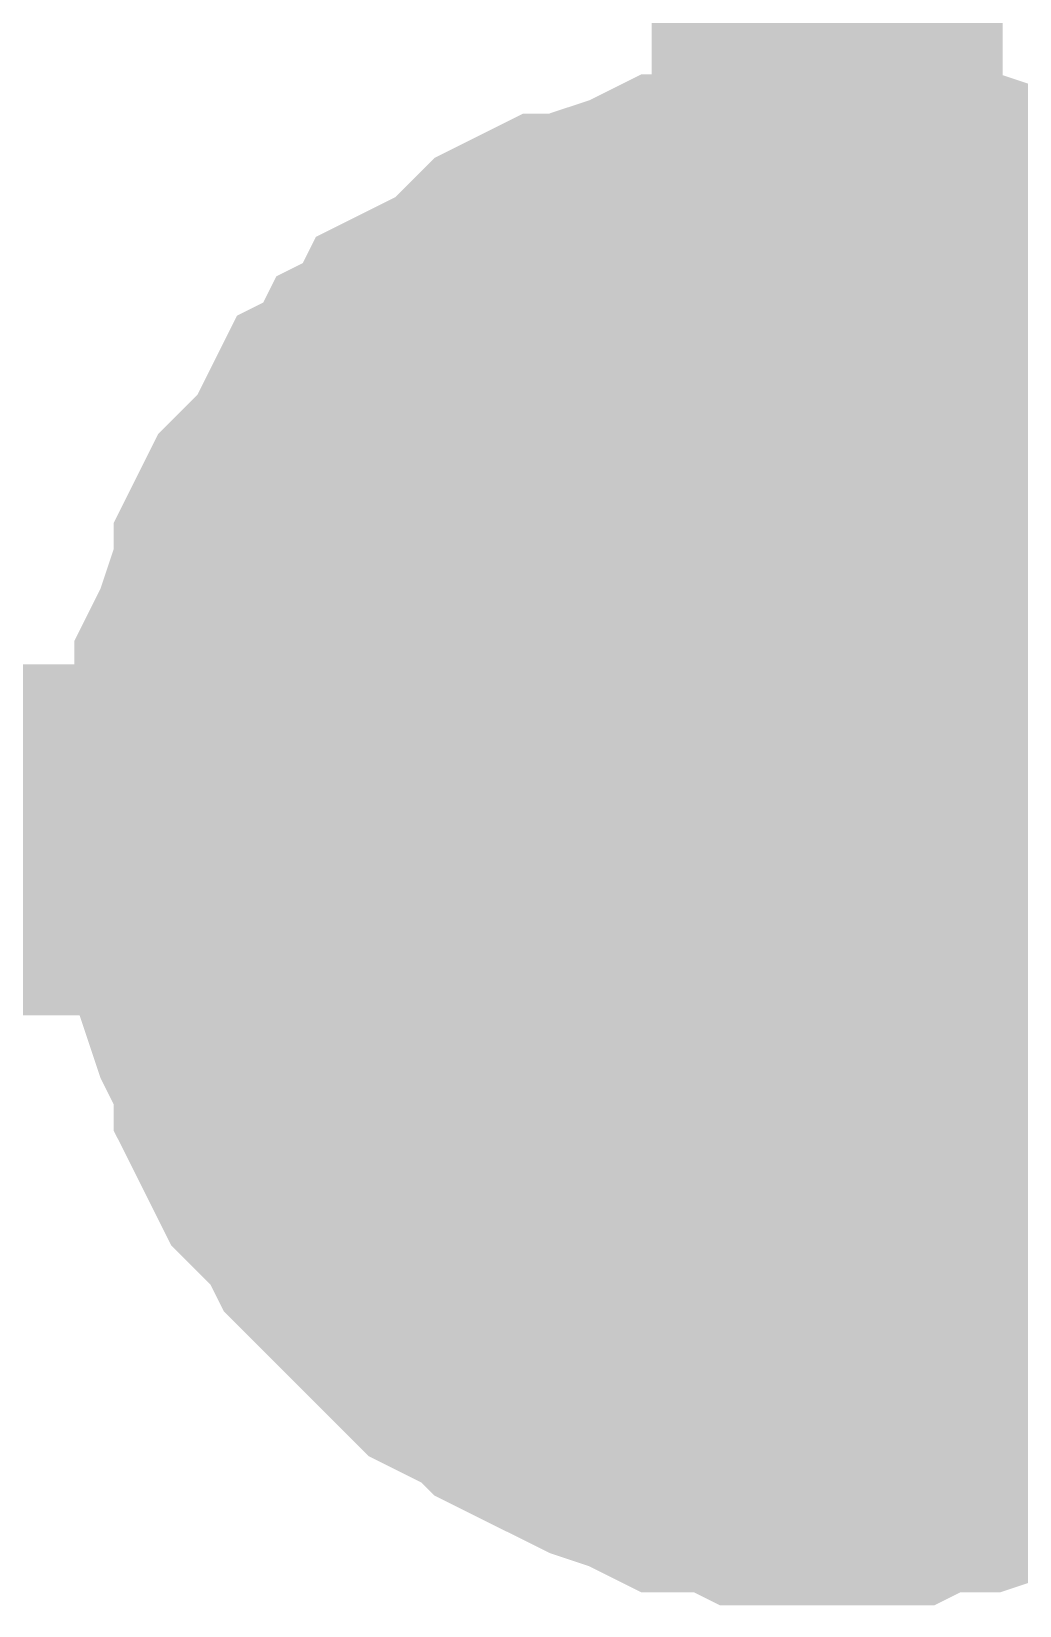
# Model space of a CAD drawing. Header units: inches. Extents: x 0 to 594, y 0 to 420.
# Drawn here: x 364.322 to 365.165, y 231.833 to 233.178 of the extents above; entities that cross this region are included whole.
import ezdxf

# ---------------------------------------------------------------- set-up
doc = ezdxf.new("R2010")
doc.units = ezdxf.units.IN
doc.layers.add('Sheet', color=255, linetype='Continuous')

msp = doc.modelspace()

# ---------------------------------------------------------------- linework, layer by layer
at = {"layer": 'Sheet'}
for points in [[(365.0009, 236.5972, 0.2997, 0.2997, 0), (365.0009, 232.4984, 0.2997, 0.2997, 0)], [(364.4969, 232.4984, 0.2997, 0.2997, 0), (364.4969, 232.5208, 0.2997, 0.2997, 0), (364.4969, 232.5544, 0.2997, 0.2997, 0), (364.5081, 232.5768, 0.2997, 0.2997, 0), (364.5081, 232.5992, 0.2997, 0.2997, 0), (364.5081, 232.6216, 0.2997, 0.2997, 0), (364.5193, 232.644, 0.2997, 0.2997, 0), (364.5305, 232.6776, 0.2997, 0.2997, 0), (364.5417, 232.7, 0.2997, 0.2997, 0), (364.5417, 232.7224, 0.2997, 0.2997, 0), (364.5529, 232.7448, 0.2997, 0.2997, 0), (364.5641, 232.756, 0.2997, 0.2997, 0), (364.5865, 232.7784, 0.2997, 0.2997, 0), (364.5977, 232.8008, 0.2997, 0.2997, 0), (364.6089, 232.8232, 0.2997, 0.2997, 0), (364.6313, 232.8344, 0.2997, 0.2997, 0), (364.6425, 232.8568, 0.2997, 0.2997, 0), (364.6649, 232.868, 0.2997, 0.2997, 0), (364.6761, 232.8904, 0.2997, 0.2997, 0), (364.6985, 232.9016, 0.2997, 0.2997, 0), (364.7209, 232.9128, 0.2997, 0.2997, 0), (364.7433, 232.9352, 0.2997, 0.2997, 0), (364.7545, 232.9464, 0.2997, 0.2997, 0), (364.7769, 232.9576, 0.2997, 0.2997, 0), (364.7993, 232.9576, 0.2997, 0.2997, 0), (364.8217, 232.9688, 0.2997, 0.2997, 0), (364.8553, 232.9799, 0.2997, 0.2997, 0), (364.8777, 232.9911, 0.2997, 0.2997, 0), (364.9001, 232.9911, 0.2997, 0.2997, 0), (364.9225, 232.9911, 0.2997, 0.2997, 0), (364.9449, 233.0023, 0.2997, 0.2997, 0), (364.9785, 233.0023, 0.2997, 0.2997, 0), (365.0009, 233.0023, 0.2997, 0.2997, 0)], [(364.4969, 232.4984, 0.2997, 0.2997, 0), (364.4969, 232.5208, 0.2997, 0.2997, 0), (364.4969, 232.5544, 0.2997, 0.2997, 0), (364.5081, 232.5768, 0.2997, 0.2997, 0), (364.5081, 232.5992, 0.2997, 0.2997, 0), (364.5081, 232.6216, 0.2997, 0.2997, 0), (364.5193, 232.644, 0.2997, 0.2997, 0), (364.5305, 232.6776, 0.2997, 0.2997, 0), (364.5417, 232.7, 0.2997, 0.2997, 0), (364.5417, 232.7224, 0.2997, 0.2997, 0), (364.5529, 232.7448, 0.2997, 0.2997, 0), (364.5641, 232.756, 0.2997, 0.2997, 0), (364.5865, 232.7784, 0.2997, 0.2997, 0), (364.5977, 232.8008, 0.2997, 0.2997, 0), (364.6089, 232.8232, 0.2997, 0.2997, 0), (364.6313, 232.8344, 0.2997, 0.2997, 0), (364.6425, 232.8568, 0.2997, 0.2997, 0), (364.6649, 232.868, 0.2997, 0.2997, 0), (364.6761, 232.8904, 0.2997, 0.2997, 0), (364.6985, 232.9016, 0.2997, 0.2997, 0), (364.7209, 232.9128, 0.2997, 0.2997, 0), (364.7433, 232.9352, 0.2997, 0.2997, 0), (364.7545, 232.9464, 0.2997, 0.2997, 0), (364.7769, 232.9576, 0.2997, 0.2997, 0), (364.7993, 232.9576, 0.2997, 0.2997, 0), (364.8217, 232.9688, 0.2997, 0.2997, 0), (364.8553, 232.9799, 0.2997, 0.2997, 0), (364.8777, 232.9911, 0.2997, 0.2997, 0), (364.9001, 232.9911, 0.2997, 0.2997, 0), (364.9225, 232.9911, 0.2997, 0.2997, 0), (364.9449, 233.0023, 0.2997, 0.2997, 0), (364.9785, 233.0023, 0.2997, 0.2997, 0), (365.0009, 233.0023, 0.2997, 0.2997, 0)], [(364.4969, 232.4984, 0.2997, 0.2997, 0), (364.4969, 232.5208, 0.2997, 0.2997, 0), (364.4969, 232.5544, 0.2997, 0.2997, 0), (364.5081, 232.5768, 0.2997, 0.2997, 0), (364.5081, 232.5992, 0.2997, 0.2997, 0), (364.5081, 232.6216, 0.2997, 0.2997, 0), (364.5193, 232.644, 0.2997, 0.2997, 0), (364.5305, 232.6776, 0.2997, 0.2997, 0), (364.5417, 232.7, 0.2997, 0.2997, 0), (364.5417, 232.7224, 0.2997, 0.2997, 0), (364.5529, 232.7448, 0.2997, 0.2997, 0), (364.5641, 232.756, 0.2997, 0.2997, 0), (364.5865, 232.7784, 0.2997, 0.2997, 0), (364.5977, 232.8008, 0.2997, 0.2997, 0), (364.6089, 232.8232, 0.2997, 0.2997, 0), (364.6313, 232.8344, 0.2997, 0.2997, 0), (364.6425, 232.8568, 0.2997, 0.2997, 0), (364.6649, 232.868, 0.2997, 0.2997, 0), (364.6761, 232.8904, 0.2997, 0.2997, 0), (364.6985, 232.9016, 0.2997, 0.2997, 0), (364.7209, 232.9128, 0.2997, 0.2997, 0), (364.7433, 232.9352, 0.2997, 0.2997, 0), (364.7545, 232.9464, 0.2997, 0.2997, 0), (364.7769, 232.9576, 0.2997, 0.2997, 0), (364.7993, 232.9576, 0.2997, 0.2997, 0), (364.8217, 232.9688, 0.2997, 0.2997, 0), (364.8553, 232.9799, 0.2997, 0.2997, 0), (364.8777, 232.9911, 0.2997, 0.2997, 0), (364.9001, 232.9911, 0.2997, 0.2997, 0), (364.9225, 232.9911, 0.2997, 0.2997, 0), (364.9449, 233.0023, 0.2997, 0.2997, 0), (364.9785, 233.0023, 0.2997, 0.2997, 0), (365.0009, 233.0023, 0.2997, 0.2997, 0)], [(364.4969, 232.4984, 0.2997, 0.2997, 0), (364.4969, 232.5208, 0.2997, 0.2997, 0), (364.4969, 232.5544, 0.2997, 0.2997, 0), (364.5081, 232.5768, 0.2997, 0.2997, 0), (364.5081, 232.5992, 0.2997, 0.2997, 0), (364.5081, 232.6216, 0.2997, 0.2997, 0), (364.5193, 232.644, 0.2997, 0.2997, 0), (364.5305, 232.6776, 0.2997, 0.2997, 0), (364.5417, 232.7, 0.2997, 0.2997, 0), (364.5417, 232.7224, 0.2997, 0.2997, 0), (364.5529, 232.7448, 0.2997, 0.2997, 0), (364.5641, 232.756, 0.2997, 0.2997, 0), (364.5865, 232.7784, 0.2997, 0.2997, 0), (364.5977, 232.8008, 0.2997, 0.2997, 0), (364.6089, 232.8232, 0.2997, 0.2997, 0), (364.6313, 232.8344, 0.2997, 0.2997, 0), (364.6425, 232.8568, 0.2997, 0.2997, 0), (364.6649, 232.868, 0.2997, 0.2997, 0), (364.6761, 232.8904, 0.2997, 0.2997, 0), (364.6985, 232.9016, 0.2997, 0.2997, 0), (364.7209, 232.9128, 0.2997, 0.2997, 0), (364.7433, 232.9352, 0.2997, 0.2997, 0), (364.7545, 232.9464, 0.2997, 0.2997, 0), (364.7769, 232.9576, 0.2997, 0.2997, 0), (364.7993, 232.9576, 0.2997, 0.2997, 0), (364.8217, 232.9688, 0.2997, 0.2997, 0), (364.8553, 232.9799, 0.2997, 0.2997, 0), (364.8777, 232.9911, 0.2997, 0.2997, 0), (364.9001, 232.9911, 0.2997, 0.2997, 0), (364.9225, 232.9911, 0.2997, 0.2997, 0), (364.9449, 233.0023, 0.2997, 0.2997, 0), (364.9785, 233.0023, 0.2997, 0.2997, 0), (365.0009, 233.0023, 0.2997, 0.2997, 0)], [(364.4969, 232.4984, 0.2997, 0.2997, 0), (364.4969, 232.5208, 0.2997, 0.2997, 0), (364.4969, 232.5544, 0.2997, 0.2997, 0), (364.5081, 232.5768, 0.2997, 0.2997, 0), (364.5081, 232.5992, 0.2997, 0.2997, 0), (364.5081, 232.6216, 0.2997, 0.2997, 0), (364.5193, 232.644, 0.2997, 0.2997, 0), (364.5305, 232.6776, 0.2997, 0.2997, 0), (364.5417, 232.7, 0.2997, 0.2997, 0), (364.5417, 232.7224, 0.2997, 0.2997, 0), (364.5529, 232.7448, 0.2997, 0.2997, 0), (364.5641, 232.756, 0.2997, 0.2997, 0), (364.5865, 232.7784, 0.2997, 0.2997, 0), (364.5977, 232.8008, 0.2997, 0.2997, 0), (364.6089, 232.8232, 0.2997, 0.2997, 0), (364.6313, 232.8344, 0.2997, 0.2997, 0), (364.6425, 232.8568, 0.2997, 0.2997, 0), (364.6649, 232.868, 0.2997, 0.2997, 0), (364.6761, 232.8904, 0.2997, 0.2997, 0), (364.6985, 232.9016, 0.2997, 0.2997, 0), (364.7209, 232.9128, 0.2997, 0.2997, 0), (364.7433, 232.9352, 0.2997, 0.2997, 0), (364.7545, 232.9464, 0.2997, 0.2997, 0), (364.7769, 232.9576, 0.2997, 0.2997, 0), (364.7993, 232.9576, 0.2997, 0.2997, 0), (364.8217, 232.9688, 0.2997, 0.2997, 0), (364.8553, 232.9799, 0.2997, 0.2997, 0), (364.8777, 232.9911, 0.2997, 0.2997, 0), (364.9001, 232.9911, 0.2997, 0.2997, 0), (364.9225, 232.9911, 0.2997, 0.2997, 0), (364.9449, 233.0023, 0.2997, 0.2997, 0), (364.9785, 233.0023, 0.2997, 0.2997, 0), (365.0009, 233.0023, 0.2997, 0.2997, 0)], [(365.0009, 233.0023, 0.2997, 0.2997, 0), (365.0009, 233.0023, 0.2997, 0.2997, 0)], [(365.0009, 233.0023, 0.2997, 0.2997, 0), (365.0233, 233.0023, 0.2997, 0.2997, 0), (365.0569, 233.0023, 0.2997, 0.2997, 0), (365.0793, 232.9911, 0.2997, 0.2997, 0), (365.1017, 232.9911, 0.2997, 0.2997, 0), (365.1241, 232.9911, 0.2997, 0.2997, 0), (365.1577, 232.9799, 0.2997, 0.2997, 0), (365.1801, 232.9688, 0.2997, 0.2997, 0), (365.2025, 232.9576, 0.2997, 0.2997, 0), (365.2249, 232.9576, 0.2997, 0.2997, 0), (365.2473, 232.9464, 0.2997, 0.2997, 0), (365.2697, 232.9352, 0.2997, 0.2997, 0), (365.2921, 232.9128, 0.2997, 0.2997, 0), (365.3033, 232.9016, 0.2997, 0.2997, 0), (365.3257, 232.8904, 0.2997, 0.2997, 0)], [(365.0009, 233.0023, 0.2997, 0.2997, 0), (365.0009, 233.0023, 0.2997, 0.2997, 0)], [(365.0009, 233.0023, 0.2997, 0.2997, 0), (365.0233, 233.0023, 0.2997, 0.2997, 0), (365.0569, 233.0023, 0.2997, 0.2997, 0), (365.0793, 232.9911, 0.2997, 0.2997, 0), (365.1017, 232.9911, 0.2997, 0.2997, 0), (365.1241, 232.9911, 0.2997, 0.2997, 0), (365.1577, 232.9799, 0.2997, 0.2997, 0), (365.1801, 232.9688, 0.2997, 0.2997, 0), (365.2025, 232.9576, 0.2997, 0.2997, 0), (365.2249, 232.9576, 0.2997, 0.2997, 0), (365.2473, 232.9464, 0.2997, 0.2997, 0), (365.2697, 232.9352, 0.2997, 0.2997, 0), (365.2921, 232.9128, 0.2997, 0.2997, 0), (365.3033, 232.9016, 0.2997, 0.2997, 0), (365.3257, 232.8904, 0.2997, 0.2997, 0)], [(365.0009, 233.0023, 0.2997, 0.2997, 0), (365.0009, 233.0023, 0.2997, 0.2997, 0)], [(365.0009, 233.0023, 0.2997, 0.2997, 0), (365.0233, 233.0023, 0.2997, 0.2997, 0), (365.0569, 233.0023, 0.2997, 0.2997, 0), (365.0793, 232.9911, 0.2997, 0.2997, 0), (365.1017, 232.9911, 0.2997, 0.2997, 0), (365.1241, 232.9911, 0.2997, 0.2997, 0), (365.1577, 232.9799, 0.2997, 0.2997, 0), (365.1801, 232.9688, 0.2997, 0.2997, 0), (365.2025, 232.9576, 0.2997, 0.2997, 0), (365.2249, 232.9576, 0.2997, 0.2997, 0), (365.2473, 232.9464, 0.2997, 0.2997, 0), (365.2697, 232.9352, 0.2997, 0.2997, 0), (365.2921, 232.9128, 0.2997, 0.2997, 0), (365.3033, 232.9016, 0.2997, 0.2997, 0), (365.3257, 232.8904, 0.2997, 0.2997, 0)], [(365.0009, 233.0023, 0.2997, 0.2997, 0), (365.0009, 233.0023, 0.2997, 0.2997, 0)], [(365.0009, 233.0023, 0.2997, 0.2997, 0), (365.0233, 233.0023, 0.2997, 0.2997, 0), (365.0569, 233.0023, 0.2997, 0.2997, 0), (365.0793, 232.9911, 0.2997, 0.2997, 0), (365.1017, 232.9911, 0.2997, 0.2997, 0), (365.1241, 232.9911, 0.2997, 0.2997, 0), (365.1577, 232.9799, 0.2997, 0.2997, 0), (365.1801, 232.9688, 0.2997, 0.2997, 0), (365.2025, 232.9576, 0.2997, 0.2997, 0), (365.2249, 232.9576, 0.2997, 0.2997, 0), (365.2473, 232.9464, 0.2997, 0.2997, 0), (365.2697, 232.9352, 0.2997, 0.2997, 0), (365.2921, 232.9128, 0.2997, 0.2997, 0), (365.3033, 232.9016, 0.2997, 0.2997, 0), (365.3257, 232.8904, 0.2997, 0.2997, 0)], [(365.0009, 233.0023, 0.2997, 0.2997, 0), (365.0009, 233.0023, 0.2997, 0.2997, 0)], [(365.0009, 233.0023, 0.2997, 0.2997, 0), (365.0233, 233.0023, 0.2997, 0.2997, 0), (365.0569, 233.0023, 0.2997, 0.2997, 0), (365.0793, 232.9911, 0.2997, 0.2997, 0), (365.1017, 232.9911, 0.2997, 0.2997, 0), (365.1241, 232.9911, 0.2997, 0.2997, 0), (365.1577, 232.9799, 0.2997, 0.2997, 0), (365.1801, 232.9688, 0.2997, 0.2997, 0), (365.2025, 232.9576, 0.2997, 0.2997, 0), (365.2249, 232.9576, 0.2997, 0.2997, 0), (365.2473, 232.9464, 0.2997, 0.2997, 0), (365.2697, 232.9352, 0.2997, 0.2997, 0), (365.2921, 232.9128, 0.2997, 0.2997, 0), (365.3033, 232.9016, 0.2997, 0.2997, 0), (365.3257, 232.8904, 0.2997, 0.2997, 0)], [(364.4969, 232.4984, 0.0991, 0.0991, 0), (364.4969, 232.5208, 0.0991, 0.0991, 0), (364.4969, 232.5544, 0.0991, 0.0991, 0), (364.5081, 232.5768, 0.0991, 0.0991, 0), (364.5081, 232.5992, 0.0991, 0.0991, 0), (364.5081, 232.6216, 0.0991, 0.0991, 0), (364.5193, 232.644, 0.0991, 0.0991, 0), (364.5305, 232.6776, 0.0991, 0.0991, 0), (364.5417, 232.7, 0.0991, 0.0991, 0), (364.5417, 232.7224, 0.0991, 0.0991, 0), (364.5529, 232.7448, 0.0991, 0.0991, 0), (364.5641, 232.756, 0.0991, 0.0991, 0), (364.5865, 232.7784, 0.0991, 0.0991, 0), (364.5977, 232.8008, 0.0991, 0.0991, 0), (364.6089, 232.8232, 0.0991, 0.0991, 0), (364.6313, 232.8344, 0.0991, 0.0991, 0), (364.6425, 232.8568, 0.0991, 0.0991, 0), (364.6649, 232.868, 0.0991, 0.0991, 0), (364.6761, 232.8904, 0.0991, 0.0991, 0), (364.6985, 232.9016, 0.0991, 0.0991, 0), (364.7209, 232.9128, 0.0991, 0.0991, 0), (364.7433, 232.9352, 0.0991, 0.0991, 0), (364.7545, 232.9464, 0.0991, 0.0991, 0), (364.7769, 232.9576, 0.0991, 0.0991, 0), (364.7993, 232.9576, 0.0991, 0.0991, 0), (364.8217, 232.9688, 0.0991, 0.0991, 0), (364.8553, 232.9799, 0.0991, 0.0991, 0), (364.8777, 232.9911, 0.0991, 0.0991, 0), (364.9001, 232.9911, 0.0991, 0.0991, 0), (364.9225, 232.9911, 0.0991, 0.0991, 0), (364.9449, 233.0023, 0.0991, 0.0991, 0), (364.9785, 233.0023, 0.0991, 0.0991, 0), (365.0009, 233.0023, 0.0991, 0.0991, 0)], [(364.4969, 232.4984, 0.0991, 0.0991, 0), (364.4969, 232.5208, 0.0991, 0.0991, 0), (364.4969, 232.5544, 0.0991, 0.0991, 0), (364.5081, 232.5768, 0.0991, 0.0991, 0), (364.5081, 232.5992, 0.0991, 0.0991, 0), (364.5081, 232.6216, 0.0991, 0.0991, 0), (364.5193, 232.644, 0.0991, 0.0991, 0), (364.5305, 232.6776, 0.0991, 0.0991, 0), (364.5417, 232.7, 0.0991, 0.0991, 0), (364.5417, 232.7224, 0.0991, 0.0991, 0), (364.5529, 232.7448, 0.0991, 0.0991, 0), (364.5641, 232.756, 0.0991, 0.0991, 0), (364.5865, 232.7784, 0.0991, 0.0991, 0), (364.5977, 232.8008, 0.0991, 0.0991, 0), (364.6089, 232.8232, 0.0991, 0.0991, 0), (364.6313, 232.8344, 0.0991, 0.0991, 0), (364.6425, 232.8568, 0.0991, 0.0991, 0), (364.6649, 232.868, 0.0991, 0.0991, 0), (364.6761, 232.8904, 0.0991, 0.0991, 0), (364.6985, 232.9016, 0.0991, 0.0991, 0), (364.7209, 232.9128, 0.0991, 0.0991, 0), (364.7433, 232.9352, 0.0991, 0.0991, 0), (364.7545, 232.9464, 0.0991, 0.0991, 0), (364.7769, 232.9576, 0.0991, 0.0991, 0), (364.7993, 232.9576, 0.0991, 0.0991, 0), (364.8217, 232.9688, 0.0991, 0.0991, 0), (364.8553, 232.9799, 0.0991, 0.0991, 0), (364.8777, 232.9911, 0.0991, 0.0991, 0), (364.9001, 232.9911, 0.0991, 0.0991, 0), (364.9225, 232.9911, 0.0991, 0.0991, 0), (364.9449, 233.0023, 0.0991, 0.0991, 0), (364.9785, 233.0023, 0.0991, 0.0991, 0), (365.0009, 233.0023, 0.0991, 0.0991, 0)], [(364.4969, 232.4984, 0.0991, 0.0991, 0), (364.4969, 232.5208, 0.0991, 0.0991, 0), (364.4969, 232.5544, 0.0991, 0.0991, 0), (364.5081, 232.5768, 0.0991, 0.0991, 0), (364.5081, 232.5992, 0.0991, 0.0991, 0), (364.5081, 232.6216, 0.0991, 0.0991, 0), (364.5193, 232.644, 0.0991, 0.0991, 0), (364.5305, 232.6776, 0.0991, 0.0991, 0), (364.5417, 232.7, 0.0991, 0.0991, 0), (364.5417, 232.7224, 0.0991, 0.0991, 0), (364.5529, 232.7448, 0.0991, 0.0991, 0), (364.5641, 232.756, 0.0991, 0.0991, 0), (364.5865, 232.7784, 0.0991, 0.0991, 0), (364.5977, 232.8008, 0.0991, 0.0991, 0), (364.6089, 232.8232, 0.0991, 0.0991, 0), (364.6313, 232.8344, 0.0991, 0.0991, 0), (364.6425, 232.8568, 0.0991, 0.0991, 0), (364.6649, 232.868, 0.0991, 0.0991, 0), (364.6761, 232.8904, 0.0991, 0.0991, 0), (364.6985, 232.9016, 0.0991, 0.0991, 0), (364.7209, 232.9128, 0.0991, 0.0991, 0), (364.7433, 232.9352, 0.0991, 0.0991, 0), (364.7545, 232.9464, 0.0991, 0.0991, 0), (364.7769, 232.9576, 0.0991, 0.0991, 0), (364.7993, 232.9576, 0.0991, 0.0991, 0), (364.8217, 232.9688, 0.0991, 0.0991, 0), (364.8553, 232.9799, 0.0991, 0.0991, 0), (364.8777, 232.9911, 0.0991, 0.0991, 0), (364.9001, 232.9911, 0.0991, 0.0991, 0), (364.9225, 232.9911, 0.0991, 0.0991, 0), (364.9449, 233.0023, 0.0991, 0.0991, 0), (364.9785, 233.0023, 0.0991, 0.0991, 0), (365.0009, 233.0023, 0.0991, 0.0991, 0)], [(364.4969, 232.4984, 0.0991, 0.0991, 0), (364.4969, 232.5208, 0.0991, 0.0991, 0), (364.4969, 232.5544, 0.0991, 0.0991, 0), (364.5081, 232.5768, 0.0991, 0.0991, 0), (364.5081, 232.5992, 0.0991, 0.0991, 0), (364.5081, 232.6216, 0.0991, 0.0991, 0), (364.5193, 232.644, 0.0991, 0.0991, 0), (364.5305, 232.6776, 0.0991, 0.0991, 0), (364.5417, 232.7, 0.0991, 0.0991, 0), (364.5417, 232.7224, 0.0991, 0.0991, 0), (364.5529, 232.7448, 0.0991, 0.0991, 0), (364.5641, 232.756, 0.0991, 0.0991, 0), (364.5865, 232.7784, 0.0991, 0.0991, 0), (364.5977, 232.8008, 0.0991, 0.0991, 0), (364.6089, 232.8232, 0.0991, 0.0991, 0), (364.6313, 232.8344, 0.0991, 0.0991, 0), (364.6425, 232.8568, 0.0991, 0.0991, 0), (364.6649, 232.868, 0.0991, 0.0991, 0), (364.6761, 232.8904, 0.0991, 0.0991, 0), (364.6985, 232.9016, 0.0991, 0.0991, 0), (364.7209, 232.9128, 0.0991, 0.0991, 0), (364.7433, 232.9352, 0.0991, 0.0991, 0), (364.7545, 232.9464, 0.0991, 0.0991, 0), (364.7769, 232.9576, 0.0991, 0.0991, 0), (364.7993, 232.9576, 0.0991, 0.0991, 0), (364.8217, 232.9688, 0.0991, 0.0991, 0), (364.8553, 232.9799, 0.0991, 0.0991, 0), (364.8777, 232.9911, 0.0991, 0.0991, 0), (364.9001, 232.9911, 0.0991, 0.0991, 0), (364.9225, 232.9911, 0.0991, 0.0991, 0), (364.9449, 233.0023, 0.0991, 0.0991, 0), (364.9785, 233.0023, 0.0991, 0.0991, 0), (365.0009, 233.0023, 0.0991, 0.0991, 0)], [(364.4969, 232.4984, 0.0991, 0.0991, 0), (364.4969, 232.5208, 0.0991, 0.0991, 0), (364.4969, 232.5544, 0.0991, 0.0991, 0), (364.5081, 232.5768, 0.0991, 0.0991, 0), (364.5081, 232.5992, 0.0991, 0.0991, 0), (364.5081, 232.6216, 0.0991, 0.0991, 0), (364.5193, 232.644, 0.0991, 0.0991, 0), (364.5305, 232.6776, 0.0991, 0.0991, 0), (364.5417, 232.7, 0.0991, 0.0991, 0), (364.5417, 232.7224, 0.0991, 0.0991, 0), (364.5529, 232.7448, 0.0991, 0.0991, 0), (364.5641, 232.756, 0.0991, 0.0991, 0), (364.5865, 232.7784, 0.0991, 0.0991, 0), (364.5977, 232.8008, 0.0991, 0.0991, 0), (364.6089, 232.8232, 0.0991, 0.0991, 0), (364.6313, 232.8344, 0.0991, 0.0991, 0), (364.6425, 232.8568, 0.0991, 0.0991, 0), (364.6649, 232.868, 0.0991, 0.0991, 0), (364.6761, 232.8904, 0.0991, 0.0991, 0), (364.6985, 232.9016, 0.0991, 0.0991, 0), (364.7209, 232.9128, 0.0991, 0.0991, 0), (364.7433, 232.9352, 0.0991, 0.0991, 0), (364.7545, 232.9464, 0.0991, 0.0991, 0), (364.7769, 232.9576, 0.0991, 0.0991, 0), (364.7993, 232.9576, 0.0991, 0.0991, 0), (364.8217, 232.9688, 0.0991, 0.0991, 0), (364.8553, 232.9799, 0.0991, 0.0991, 0), (364.8777, 232.9911, 0.0991, 0.0991, 0), (364.9001, 232.9911, 0.0991, 0.0991, 0), (364.9225, 232.9911, 0.0991, 0.0991, 0), (364.9449, 233.0023, 0.0991, 0.0991, 0), (364.9785, 233.0023, 0.0991, 0.0991, 0), (365.0009, 233.0023, 0.0991, 0.0991, 0)], [(365.0009, 233.0023, 0.0991, 0.0991, 0), (365.0009, 233.0023, 0.0991, 0.0991, 0)], [(365.0009, 233.0023, 0.0991, 0.0991, 0), (365.0233, 233.0023, 0.0991, 0.0991, 0), (365.0569, 233.0023, 0.0991, 0.0991, 0), (365.0793, 232.9911, 0.0991, 0.0991, 0), (365.1017, 232.9911, 0.0991, 0.0991, 0), (365.1241, 232.9911, 0.0991, 0.0991, 0), (365.1577, 232.9799, 0.0991, 0.0991, 0), (365.1801, 232.9688, 0.0991, 0.0991, 0), (365.2025, 232.9576, 0.0991, 0.0991, 0), (365.2249, 232.9576, 0.0991, 0.0991, 0)], [(365.0009, 233.0023, 0.0991, 0.0991, 0), (365.0009, 233.0023, 0.0991, 0.0991, 0)], [(365.0009, 233.0023, 0.0991, 0.0991, 0), (365.0233, 233.0023, 0.0991, 0.0991, 0), (365.0569, 233.0023, 0.0991, 0.0991, 0), (365.0793, 232.9911, 0.0991, 0.0991, 0), (365.1017, 232.9911, 0.0991, 0.0991, 0), (365.1241, 232.9911, 0.0991, 0.0991, 0), (365.1577, 232.9799, 0.0991, 0.0991, 0), (365.1801, 232.9688, 0.0991, 0.0991, 0), (365.2025, 232.9576, 0.0991, 0.0991, 0), (365.2249, 232.9576, 0.0991, 0.0991, 0)], [(365.0009, 233.0023, 0.0991, 0.0991, 0), (365.0009, 233.0023, 0.0991, 0.0991, 0)], [(365.0009, 233.0023, 0.0991, 0.0991, 0), (365.0233, 233.0023, 0.0991, 0.0991, 0), (365.0569, 233.0023, 0.0991, 0.0991, 0), (365.0793, 232.9911, 0.0991, 0.0991, 0), (365.1017, 232.9911, 0.0991, 0.0991, 0), (365.1241, 232.9911, 0.0991, 0.0991, 0), (365.1577, 232.9799, 0.0991, 0.0991, 0), (365.1801, 232.9688, 0.0991, 0.0991, 0), (365.2025, 232.9576, 0.0991, 0.0991, 0), (365.2249, 232.9576, 0.0991, 0.0991, 0)], [(365.0009, 233.0023, 0.0991, 0.0991, 0), (365.0009, 233.0023, 0.0991, 0.0991, 0)], [(365.0009, 233.0023, 0.0991, 0.0991, 0), (365.0233, 233.0023, 0.0991, 0.0991, 0), (365.0569, 233.0023, 0.0991, 0.0991, 0), (365.0793, 232.9911, 0.0991, 0.0991, 0), (365.1017, 232.9911, 0.0991, 0.0991, 0), (365.1241, 232.9911, 0.0991, 0.0991, 0), (365.1577, 232.9799, 0.0991, 0.0991, 0), (365.1801, 232.9688, 0.0991, 0.0991, 0), (365.2025, 232.9576, 0.0991, 0.0991, 0), (365.2249, 232.9576, 0.0991, 0.0991, 0)], [(365.0009, 233.0023, 0.0991, 0.0991, 0), (365.0009, 233.0023, 0.0991, 0.0991, 0)], [(365.0009, 233.0023, 0.0991, 0.0991, 0), (365.0233, 233.0023, 0.0991, 0.0991, 0), (365.0569, 233.0023, 0.0991, 0.0991, 0), (365.0793, 232.9911, 0.0991, 0.0991, 0), (365.1017, 232.9911, 0.0991, 0.0991, 0), (365.1241, 232.9911, 0.0991, 0.0991, 0), (365.1577, 232.9799, 0.0991, 0.0991, 0), (365.1801, 232.9688, 0.0991, 0.0991, 0), (365.2025, 232.9576, 0.0991, 0.0991, 0), (365.2249, 232.9576, 0.0991, 0.0991, 0)], [(365.0009, 231.9833, 0.2997, 0.2997, 0), (364.9785, 231.9833, 0.2997, 0.2997, 0), (364.9449, 231.9833, 0.2997, 0.2997, 0), (364.9225, 231.9945, 0.2997, 0.2997, 0), (364.9001, 231.9945, 0.2997, 0.2997, 0), (364.8777, 231.9945, 0.2997, 0.2997, 0), (364.8553, 232.0057, 0.2997, 0.2997, 0), (364.8217, 232.0169, 0.2997, 0.2997, 0), (364.7993, 232.0281, 0.2997, 0.2997, 0), (364.7769, 232.0392, 0.2997, 0.2997, 0), (364.7545, 232.0504, 0.2997, 0.2997, 0), (364.7433, 232.0616, 0.2997, 0.2997, 0), (364.7209, 232.0728, 0.2997, 0.2997, 0), (364.6985, 232.084, 0.2997, 0.2997, 0), (364.6761, 232.1064, 0.2997, 0.2997, 0), (364.6649, 232.1176, 0.2997, 0.2997, 0), (364.6425, 232.14, 0.2997, 0.2997, 0), (364.6313, 232.1512, 0.2997, 0.2997, 0), (364.6089, 232.1736, 0.2997, 0.2997, 0), (364.5977, 232.196, 0.2997, 0.2997, 0), (364.5865, 232.2072, 0.2997, 0.2997, 0), (364.5641, 232.2296, 0.2997, 0.2997, 0), (364.5529, 232.252, 0.2997, 0.2997, 0), (364.5417, 232.2744, 0.2997, 0.2997, 0), (364.5417, 232.2968, 0.2997, 0.2997, 0), (364.5305, 232.3192, 0.2997, 0.2997, 0), (364.5193, 232.3416, 0.2997, 0.2997, 0), (364.5081, 232.3752, 0.2997, 0.2997, 0), (364.5081, 232.3976, 0.2997, 0.2997, 0), (364.5081, 232.42, 0.2997, 0.2997, 0), (364.4969, 232.4424, 0.2997, 0.2997, 0), (364.4969, 232.476, 0.2997, 0.2997, 0), (364.4969, 232.4984, 0.2997, 0.2997, 0)], [(364.4969, 232.4984, 0.2997, 0.2997, 0), (364.4969, 232.4984, 0.2997, 0.2997, 0)], [(365.0009, 231.9833, 0.2997, 0.2997, 0), (364.9785, 231.9833, 0.2997, 0.2997, 0), (364.9449, 231.9833, 0.2997, 0.2997, 0), (364.9225, 231.9945, 0.2997, 0.2997, 0), (364.9001, 231.9945, 0.2997, 0.2997, 0), (364.8777, 231.9945, 0.2997, 0.2997, 0), (364.8553, 232.0057, 0.2997, 0.2997, 0), (364.8217, 232.0169, 0.2997, 0.2997, 0), (364.7993, 232.0281, 0.2997, 0.2997, 0), (364.7769, 232.0392, 0.2997, 0.2997, 0), (364.7545, 232.0504, 0.2997, 0.2997, 0), (364.7433, 232.0616, 0.2997, 0.2997, 0), (364.7209, 232.0728, 0.2997, 0.2997, 0), (364.6985, 232.084, 0.2997, 0.2997, 0), (364.6761, 232.1064, 0.2997, 0.2997, 0), (364.6649, 232.1176, 0.2997, 0.2997, 0), (364.6425, 232.14, 0.2997, 0.2997, 0), (364.6313, 232.1512, 0.2997, 0.2997, 0), (364.6089, 232.1736, 0.2997, 0.2997, 0), (364.5977, 232.196, 0.2997, 0.2997, 0), (364.5865, 232.2072, 0.2997, 0.2997, 0), (364.5641, 232.2296, 0.2997, 0.2997, 0), (364.5529, 232.252, 0.2997, 0.2997, 0), (364.5417, 232.2744, 0.2997, 0.2997, 0), (364.5417, 232.2968, 0.2997, 0.2997, 0), (364.5305, 232.3192, 0.2997, 0.2997, 0), (364.5193, 232.3416, 0.2997, 0.2997, 0), (364.5081, 232.3752, 0.2997, 0.2997, 0), (364.5081, 232.3976, 0.2997, 0.2997, 0), (364.5081, 232.42, 0.2997, 0.2997, 0), (364.4969, 232.4424, 0.2997, 0.2997, 0), (364.4969, 232.476, 0.2997, 0.2997, 0), (364.4969, 232.4984, 0.2997, 0.2997, 0)], [(364.4969, 232.4984, 0.2997, 0.2997, 0), (364.4969, 232.4984, 0.2997, 0.2997, 0)], [(365.0009, 231.9833, 0.2997, 0.2997, 0), (364.9785, 231.9833, 0.2997, 0.2997, 0), (364.9449, 231.9833, 0.2997, 0.2997, 0), (364.9225, 231.9945, 0.2997, 0.2997, 0), (364.9001, 231.9945, 0.2997, 0.2997, 0), (364.8777, 231.9945, 0.2997, 0.2997, 0), (364.8553, 232.0057, 0.2997, 0.2997, 0), (364.8217, 232.0169, 0.2997, 0.2997, 0), (364.7993, 232.0281, 0.2997, 0.2997, 0), (364.7769, 232.0392, 0.2997, 0.2997, 0), (364.7545, 232.0504, 0.2997, 0.2997, 0), (364.7433, 232.0616, 0.2997, 0.2997, 0), (364.7209, 232.0728, 0.2997, 0.2997, 0), (364.6985, 232.084, 0.2997, 0.2997, 0), (364.6761, 232.1064, 0.2997, 0.2997, 0), (364.6649, 232.1176, 0.2997, 0.2997, 0), (364.6425, 232.14, 0.2997, 0.2997, 0), (364.6313, 232.1512, 0.2997, 0.2997, 0), (364.6089, 232.1736, 0.2997, 0.2997, 0), (364.5977, 232.196, 0.2997, 0.2997, 0), (364.5865, 232.2072, 0.2997, 0.2997, 0), (364.5641, 232.2296, 0.2997, 0.2997, 0), (364.5529, 232.252, 0.2997, 0.2997, 0), (364.5417, 232.2744, 0.2997, 0.2997, 0), (364.5417, 232.2968, 0.2997, 0.2997, 0), (364.5305, 232.3192, 0.2997, 0.2997, 0), (364.5193, 232.3416, 0.2997, 0.2997, 0), (364.5081, 232.3752, 0.2997, 0.2997, 0), (364.5081, 232.3976, 0.2997, 0.2997, 0), (364.5081, 232.42, 0.2997, 0.2997, 0), (364.4969, 232.4424, 0.2997, 0.2997, 0), (364.4969, 232.476, 0.2997, 0.2997, 0), (364.4969, 232.4984, 0.2997, 0.2997, 0)], [(364.4969, 232.4984, 0.2997, 0.2997, 0), (364.4969, 232.4984, 0.2997, 0.2997, 0)], [(365.0009, 231.9833, 0.2997, 0.2997, 0), (364.9785, 231.9833, 0.2997, 0.2997, 0), (364.9449, 231.9833, 0.2997, 0.2997, 0), (364.9225, 231.9945, 0.2997, 0.2997, 0), (364.9001, 231.9945, 0.2997, 0.2997, 0), (364.8777, 231.9945, 0.2997, 0.2997, 0), (364.8553, 232.0057, 0.2997, 0.2997, 0), (364.8217, 232.0169, 0.2997, 0.2997, 0), (364.7993, 232.0281, 0.2997, 0.2997, 0), (364.7769, 232.0392, 0.2997, 0.2997, 0), (364.7545, 232.0504, 0.2997, 0.2997, 0), (364.7433, 232.0616, 0.2997, 0.2997, 0), (364.7209, 232.0728, 0.2997, 0.2997, 0), (364.6985, 232.084, 0.2997, 0.2997, 0), (364.6761, 232.1064, 0.2997, 0.2997, 0), (364.6649, 232.1176, 0.2997, 0.2997, 0), (364.6425, 232.14, 0.2997, 0.2997, 0), (364.6313, 232.1512, 0.2997, 0.2997, 0), (364.6089, 232.1736, 0.2997, 0.2997, 0), (364.5977, 232.196, 0.2997, 0.2997, 0), (364.5865, 232.2072, 0.2997, 0.2997, 0), (364.5641, 232.2296, 0.2997, 0.2997, 0), (364.5529, 232.252, 0.2997, 0.2997, 0), (364.5417, 232.2744, 0.2997, 0.2997, 0), (364.5417, 232.2968, 0.2997, 0.2997, 0), (364.5305, 232.3192, 0.2997, 0.2997, 0), (364.5193, 232.3416, 0.2997, 0.2997, 0), (364.5081, 232.3752, 0.2997, 0.2997, 0), (364.5081, 232.3976, 0.2997, 0.2997, 0), (364.5081, 232.42, 0.2997, 0.2997, 0), (364.4969, 232.4424, 0.2997, 0.2997, 0), (364.4969, 232.476, 0.2997, 0.2997, 0), (364.4969, 232.4984, 0.2997, 0.2997, 0)], [(364.4969, 232.4984, 0.2997, 0.2997, 0), (364.4969, 232.4984, 0.2997, 0.2997, 0)], [(365.0009, 231.9833, 0.2997, 0.2997, 0), (364.9785, 231.9833, 0.2997, 0.2997, 0), (364.9449, 231.9833, 0.2997, 0.2997, 0), (364.9225, 231.9945, 0.2997, 0.2997, 0), (364.9001, 231.9945, 0.2997, 0.2997, 0), (364.8777, 231.9945, 0.2997, 0.2997, 0), (364.8553, 232.0057, 0.2997, 0.2997, 0), (364.8217, 232.0169, 0.2997, 0.2997, 0), (364.7993, 232.0281, 0.2997, 0.2997, 0), (364.7769, 232.0392, 0.2997, 0.2997, 0), (364.7545, 232.0504, 0.2997, 0.2997, 0), (364.7433, 232.0616, 0.2997, 0.2997, 0), (364.7209, 232.0728, 0.2997, 0.2997, 0), (364.6985, 232.084, 0.2997, 0.2997, 0), (364.6761, 232.1064, 0.2997, 0.2997, 0), (364.6649, 232.1176, 0.2997, 0.2997, 0), (364.6425, 232.14, 0.2997, 0.2997, 0), (364.6313, 232.1512, 0.2997, 0.2997, 0), (364.6089, 232.1736, 0.2997, 0.2997, 0), (364.5977, 232.196, 0.2997, 0.2997, 0), (364.5865, 232.2072, 0.2997, 0.2997, 0), (364.5641, 232.2296, 0.2997, 0.2997, 0), (364.5529, 232.252, 0.2997, 0.2997, 0), (364.5417, 232.2744, 0.2997, 0.2997, 0), (364.5417, 232.2968, 0.2997, 0.2997, 0), (364.5305, 232.3192, 0.2997, 0.2997, 0), (364.5193, 232.3416, 0.2997, 0.2997, 0), (364.5081, 232.3752, 0.2997, 0.2997, 0), (364.5081, 232.3976, 0.2997, 0.2997, 0), (364.5081, 232.42, 0.2997, 0.2997, 0), (364.4969, 232.4424, 0.2997, 0.2997, 0), (364.4969, 232.476, 0.2997, 0.2997, 0), (364.4969, 232.4984, 0.2997, 0.2997, 0)], [(364.4969, 232.4984, 0.2997, 0.2997, 0), (364.4969, 232.4984, 0.2997, 0.2997, 0)], [(357.5199, 232.4872, 0.2997, 0.2997, 0), (365.0009, 232.4872, 0.2997, 0.2997, 0), (375.0129, 232.4872, 0.2997, 0.2997, 0)], [(365.0009, 231.9833, 0.0991, 0.0991, 0), (364.9785, 231.9833, 0.0991, 0.0991, 0), (364.9449, 231.9833, 0.0991, 0.0991, 0), (364.9225, 231.9945, 0.0991, 0.0991, 0), (364.9001, 231.9945, 0.0991, 0.0991, 0), (364.8777, 231.9945, 0.0991, 0.0991, 0), (364.8553, 232.0057, 0.0991, 0.0991, 0), (364.8217, 232.0169, 0.0991, 0.0991, 0), (364.7993, 232.0281, 0.0991, 0.0991, 0), (364.7769, 232.0392, 0.0991, 0.0991, 0), (364.7545, 232.0504, 0.0991, 0.0991, 0), (364.7433, 232.0616, 0.0991, 0.0991, 0), (364.7209, 232.0728, 0.0991, 0.0991, 0), (364.6985, 232.084, 0.0991, 0.0991, 0), (364.6761, 232.1064, 0.0991, 0.0991, 0), (364.6649, 232.1176, 0.0991, 0.0991, 0), (364.6425, 232.14, 0.0991, 0.0991, 0), (364.6313, 232.1512, 0.0991, 0.0991, 0), (364.6089, 232.1736, 0.0991, 0.0991, 0), (364.5977, 232.196, 0.0991, 0.0991, 0), (364.5865, 232.2072, 0.0991, 0.0991, 0), (364.5641, 232.2296, 0.0991, 0.0991, 0), (364.5529, 232.252, 0.0991, 0.0991, 0), (364.5417, 232.2744, 0.0991, 0.0991, 0), (364.5417, 232.2968, 0.0991, 0.0991, 0), (364.5305, 232.3192, 0.0991, 0.0991, 0), (364.5193, 232.3416, 0.0991, 0.0991, 0), (364.5081, 232.3752, 0.0991, 0.0991, 0), (364.5081, 232.3976, 0.0991, 0.0991, 0), (364.5081, 232.42, 0.0991, 0.0991, 0), (364.4969, 232.4424, 0.0991, 0.0991, 0), (364.4969, 232.476, 0.0991, 0.0991, 0), (364.4969, 232.4984, 0.0991, 0.0991, 0)], [(364.4969, 232.4984, 0.0991, 0.0991, 0), (364.4969, 232.4984, 0.0991, 0.0991, 0)], [(365.0009, 231.9833, 0.0991, 0.0991, 0), (364.9785, 231.9833, 0.0991, 0.0991, 0), (364.9449, 231.9833, 0.0991, 0.0991, 0), (364.9225, 231.9945, 0.0991, 0.0991, 0), (364.9001, 231.9945, 0.0991, 0.0991, 0), (364.8777, 231.9945, 0.0991, 0.0991, 0), (364.8553, 232.0057, 0.0991, 0.0991, 0), (364.8217, 232.0169, 0.0991, 0.0991, 0), (364.7993, 232.0281, 0.0991, 0.0991, 0), (364.7769, 232.0392, 0.0991, 0.0991, 0), (364.7545, 232.0504, 0.0991, 0.0991, 0), (364.7433, 232.0616, 0.0991, 0.0991, 0), (364.7209, 232.0728, 0.0991, 0.0991, 0), (364.6985, 232.084, 0.0991, 0.0991, 0), (364.6761, 232.1064, 0.0991, 0.0991, 0), (364.6649, 232.1176, 0.0991, 0.0991, 0), (364.6425, 232.14, 0.0991, 0.0991, 0), (364.6313, 232.1512, 0.0991, 0.0991, 0), (364.6089, 232.1736, 0.0991, 0.0991, 0), (364.5977, 232.196, 0.0991, 0.0991, 0), (364.5865, 232.2072, 0.0991, 0.0991, 0), (364.5641, 232.2296, 0.0991, 0.0991, 0), (364.5529, 232.252, 0.0991, 0.0991, 0), (364.5417, 232.2744, 0.0991, 0.0991, 0), (364.5417, 232.2968, 0.0991, 0.0991, 0), (364.5305, 232.3192, 0.0991, 0.0991, 0), (364.5193, 232.3416, 0.0991, 0.0991, 0), (364.5081, 232.3752, 0.0991, 0.0991, 0), (364.5081, 232.3976, 0.0991, 0.0991, 0), (364.5081, 232.42, 0.0991, 0.0991, 0), (364.4969, 232.4424, 0.0991, 0.0991, 0), (364.4969, 232.476, 0.0991, 0.0991, 0), (364.4969, 232.4984, 0.0991, 0.0991, 0)], [(364.4969, 232.4984, 0.0991, 0.0991, 0), (364.4969, 232.4984, 0.0991, 0.0991, 0)], [(365.0009, 231.9833, 0.0991, 0.0991, 0), (364.9785, 231.9833, 0.0991, 0.0991, 0), (364.9449, 231.9833, 0.0991, 0.0991, 0), (364.9225, 231.9945, 0.0991, 0.0991, 0), (364.9001, 231.9945, 0.0991, 0.0991, 0), (364.8777, 231.9945, 0.0991, 0.0991, 0), (364.8553, 232.0057, 0.0991, 0.0991, 0), (364.8217, 232.0169, 0.0991, 0.0991, 0), (364.7993, 232.0281, 0.0991, 0.0991, 0), (364.7769, 232.0392, 0.0991, 0.0991, 0), (364.7545, 232.0504, 0.0991, 0.0991, 0), (364.7433, 232.0616, 0.0991, 0.0991, 0), (364.7209, 232.0728, 0.0991, 0.0991, 0), (364.6985, 232.084, 0.0991, 0.0991, 0), (364.6761, 232.1064, 0.0991, 0.0991, 0), (364.6649, 232.1176, 0.0991, 0.0991, 0), (364.6425, 232.14, 0.0991, 0.0991, 0), (364.6313, 232.1512, 0.0991, 0.0991, 0), (364.6089, 232.1736, 0.0991, 0.0991, 0), (364.5977, 232.196, 0.0991, 0.0991, 0), (364.5865, 232.2072, 0.0991, 0.0991, 0), (364.5641, 232.2296, 0.0991, 0.0991, 0), (364.5529, 232.252, 0.0991, 0.0991, 0), (364.5417, 232.2744, 0.0991, 0.0991, 0), (364.5417, 232.2968, 0.0991, 0.0991, 0), (364.5305, 232.3192, 0.0991, 0.0991, 0), (364.5193, 232.3416, 0.0991, 0.0991, 0), (364.5081, 232.3752, 0.0991, 0.0991, 0), (364.5081, 232.3976, 0.0991, 0.0991, 0), (364.5081, 232.42, 0.0991, 0.0991, 0), (364.4969, 232.4424, 0.0991, 0.0991, 0), (364.4969, 232.476, 0.0991, 0.0991, 0), (364.4969, 232.4984, 0.0991, 0.0991, 0)], [(364.4969, 232.4984, 0.0991, 0.0991, 0), (364.4969, 232.4984, 0.0991, 0.0991, 0)], [(365.0009, 231.9833, 0.0991, 0.0991, 0), (364.9785, 231.9833, 0.0991, 0.0991, 0), (364.9449, 231.9833, 0.0991, 0.0991, 0), (364.9225, 231.9945, 0.0991, 0.0991, 0), (364.9001, 231.9945, 0.0991, 0.0991, 0), (364.8777, 231.9945, 0.0991, 0.0991, 0), (364.8553, 232.0057, 0.0991, 0.0991, 0), (364.8217, 232.0169, 0.0991, 0.0991, 0), (364.7993, 232.0281, 0.0991, 0.0991, 0), (364.7769, 232.0392, 0.0991, 0.0991, 0), (364.7545, 232.0504, 0.0991, 0.0991, 0), (364.7433, 232.0616, 0.0991, 0.0991, 0), (364.7209, 232.0728, 0.0991, 0.0991, 0), (364.6985, 232.084, 0.0991, 0.0991, 0), (364.6761, 232.1064, 0.0991, 0.0991, 0), (364.6649, 232.1176, 0.0991, 0.0991, 0), (364.6425, 232.14, 0.0991, 0.0991, 0), (364.6313, 232.1512, 0.0991, 0.0991, 0), (364.6089, 232.1736, 0.0991, 0.0991, 0), (364.5977, 232.196, 0.0991, 0.0991, 0), (364.5865, 232.2072, 0.0991, 0.0991, 0), (364.5641, 232.2296, 0.0991, 0.0991, 0), (364.5529, 232.252, 0.0991, 0.0991, 0), (364.5417, 232.2744, 0.0991, 0.0991, 0), (364.5417, 232.2968, 0.0991, 0.0991, 0), (364.5305, 232.3192, 0.0991, 0.0991, 0), (364.5193, 232.3416, 0.0991, 0.0991, 0), (364.5081, 232.3752, 0.0991, 0.0991, 0), (364.5081, 232.3976, 0.0991, 0.0991, 0), (364.5081, 232.42, 0.0991, 0.0991, 0), (364.4969, 232.4424, 0.0991, 0.0991, 0), (364.4969, 232.476, 0.0991, 0.0991, 0), (364.4969, 232.4984, 0.0991, 0.0991, 0)], [(364.4969, 232.4984, 0.0991, 0.0991, 0), (364.4969, 232.4984, 0.0991, 0.0991, 0)], [(365.0009, 231.9833, 0.0991, 0.0991, 0), (364.9785, 231.9833, 0.0991, 0.0991, 0), (364.9449, 231.9833, 0.0991, 0.0991, 0), (364.9225, 231.9945, 0.0991, 0.0991, 0), (364.9001, 231.9945, 0.0991, 0.0991, 0), (364.8777, 231.9945, 0.0991, 0.0991, 0), (364.8553, 232.0057, 0.0991, 0.0991, 0), (364.8217, 232.0169, 0.0991, 0.0991, 0), (364.7993, 232.0281, 0.0991, 0.0991, 0), (364.7769, 232.0392, 0.0991, 0.0991, 0), (364.7545, 232.0504, 0.0991, 0.0991, 0), (364.7433, 232.0616, 0.0991, 0.0991, 0), (364.7209, 232.0728, 0.0991, 0.0991, 0), (364.6985, 232.084, 0.0991, 0.0991, 0), (364.6761, 232.1064, 0.0991, 0.0991, 0), (364.6649, 232.1176, 0.0991, 0.0991, 0), (364.6425, 232.14, 0.0991, 0.0991, 0), (364.6313, 232.1512, 0.0991, 0.0991, 0), (364.6089, 232.1736, 0.0991, 0.0991, 0), (364.5977, 232.196, 0.0991, 0.0991, 0), (364.5865, 232.2072, 0.0991, 0.0991, 0), (364.5641, 232.2296, 0.0991, 0.0991, 0), (364.5529, 232.252, 0.0991, 0.0991, 0), (364.5417, 232.2744, 0.0991, 0.0991, 0), (364.5417, 232.2968, 0.0991, 0.0991, 0), (364.5305, 232.3192, 0.0991, 0.0991, 0), (364.5193, 232.3416, 0.0991, 0.0991, 0), (364.5081, 232.3752, 0.0991, 0.0991, 0), (364.5081, 232.3976, 0.0991, 0.0991, 0), (364.5081, 232.42, 0.0991, 0.0991, 0), (364.4969, 232.4424, 0.0991, 0.0991, 0), (364.4969, 232.476, 0.0991, 0.0991, 0), (364.4969, 232.4984, 0.0991, 0.0991, 0)], [(364.4969, 232.4984, 0.0991, 0.0991, 0), (364.4969, 232.4984, 0.0991, 0.0991, 0)], [(365.3257, 232.1064, 0.2997, 0.2997, 0), (365.3033, 232.084, 0.2997, 0.2997, 0), (365.2921, 232.0728, 0.2997, 0.2997, 0), (365.2697, 232.0616, 0.2997, 0.2997, 0), (365.2473, 232.0504, 0.2997, 0.2997, 0), (365.2249, 232.0392, 0.2997, 0.2997, 0), (365.2025, 232.0281, 0.2997, 0.2997, 0), (365.1801, 232.0169, 0.2997, 0.2997, 0), (365.1577, 232.0057, 0.2997, 0.2997, 0), (365.1241, 231.9945, 0.2997, 0.2997, 0), (365.1017, 231.9945, 0.2997, 0.2997, 0), (365.0793, 231.9945, 0.2997, 0.2997, 0), (365.0569, 231.9833, 0.2997, 0.2997, 0), (365.0233, 231.9833, 0.2997, 0.2997, 0), (365.0009, 231.9833, 0.2997, 0.2997, 0)], [(365.3257, 232.1064, 0.2997, 0.2997, 0), (365.3033, 232.084, 0.2997, 0.2997, 0), (365.2921, 232.0728, 0.2997, 0.2997, 0), (365.2697, 232.0616, 0.2997, 0.2997, 0), (365.2473, 232.0504, 0.2997, 0.2997, 0), (365.2249, 232.0392, 0.2997, 0.2997, 0), (365.2025, 232.0281, 0.2997, 0.2997, 0), (365.1801, 232.0169, 0.2997, 0.2997, 0), (365.1577, 232.0057, 0.2997, 0.2997, 0), (365.1241, 231.9945, 0.2997, 0.2997, 0), (365.1017, 231.9945, 0.2997, 0.2997, 0), (365.0793, 231.9945, 0.2997, 0.2997, 0), (365.0569, 231.9833, 0.2997, 0.2997, 0), (365.0233, 231.9833, 0.2997, 0.2997, 0), (365.0009, 231.9833, 0.2997, 0.2997, 0)], [(365.3257, 232.1064, 0.2997, 0.2997, 0), (365.3033, 232.084, 0.2997, 0.2997, 0), (365.2921, 232.0728, 0.2997, 0.2997, 0), (365.2697, 232.0616, 0.2997, 0.2997, 0), (365.2473, 232.0504, 0.2997, 0.2997, 0), (365.2249, 232.0392, 0.2997, 0.2997, 0), (365.2025, 232.0281, 0.2997, 0.2997, 0), (365.1801, 232.0169, 0.2997, 0.2997, 0), (365.1577, 232.0057, 0.2997, 0.2997, 0), (365.1241, 231.9945, 0.2997, 0.2997, 0), (365.1017, 231.9945, 0.2997, 0.2997, 0), (365.0793, 231.9945, 0.2997, 0.2997, 0), (365.0569, 231.9833, 0.2997, 0.2997, 0), (365.0233, 231.9833, 0.2997, 0.2997, 0), (365.0009, 231.9833, 0.2997, 0.2997, 0)], [(365.3257, 232.1064, 0.2997, 0.2997, 0), (365.3033, 232.084, 0.2997, 0.2997, 0), (365.2921, 232.0728, 0.2997, 0.2997, 0), (365.2697, 232.0616, 0.2997, 0.2997, 0), (365.2473, 232.0504, 0.2997, 0.2997, 0), (365.2249, 232.0392, 0.2997, 0.2997, 0), (365.2025, 232.0281, 0.2997, 0.2997, 0), (365.1801, 232.0169, 0.2997, 0.2997, 0), (365.1577, 232.0057, 0.2997, 0.2997, 0), (365.1241, 231.9945, 0.2997, 0.2997, 0), (365.1017, 231.9945, 0.2997, 0.2997, 0), (365.0793, 231.9945, 0.2997, 0.2997, 0), (365.0569, 231.9833, 0.2997, 0.2997, 0), (365.0233, 231.9833, 0.2997, 0.2997, 0), (365.0009, 231.9833, 0.2997, 0.2997, 0)], [(365.3257, 232.1064, 0.2997, 0.2997, 0), (365.3033, 232.084, 0.2997, 0.2997, 0), (365.2921, 232.0728, 0.2997, 0.2997, 0), (365.2697, 232.0616, 0.2997, 0.2997, 0), (365.2473, 232.0504, 0.2997, 0.2997, 0), (365.2249, 232.0392, 0.2997, 0.2997, 0), (365.2025, 232.0281, 0.2997, 0.2997, 0), (365.1801, 232.0169, 0.2997, 0.2997, 0), (365.1577, 232.0057, 0.2997, 0.2997, 0), (365.1241, 231.9945, 0.2997, 0.2997, 0), (365.1017, 231.9945, 0.2997, 0.2997, 0), (365.0793, 231.9945, 0.2997, 0.2997, 0), (365.0569, 231.9833, 0.2997, 0.2997, 0), (365.0233, 231.9833, 0.2997, 0.2997, 0), (365.0009, 231.9833, 0.2997, 0.2997, 0)], [(365.2249, 232.0392, 0.0991, 0.0991, 0), (365.2025, 232.0281, 0.0991, 0.0991, 0), (365.1801, 232.0169, 0.0991, 0.0991, 0), (365.1577, 232.0057, 0.0991, 0.0991, 0), (365.1241, 231.9945, 0.0991, 0.0991, 0), (365.1017, 231.9945, 0.0991, 0.0991, 0), (365.0793, 231.9945, 0.0991, 0.0991, 0), (365.0569, 231.9833, 0.0991, 0.0991, 0), (365.0233, 231.9833, 0.0991, 0.0991, 0), (365.0009, 231.9833, 0.0991, 0.0991, 0)], [(365.2249, 232.0392, 0.0991, 0.0991, 0), (365.2025, 232.0281, 0.0991, 0.0991, 0), (365.1801, 232.0169, 0.0991, 0.0991, 0), (365.1577, 232.0057, 0.0991, 0.0991, 0), (365.1241, 231.9945, 0.0991, 0.0991, 0), (365.1017, 231.9945, 0.0991, 0.0991, 0), (365.0793, 231.9945, 0.0991, 0.0991, 0), (365.0569, 231.9833, 0.0991, 0.0991, 0), (365.0233, 231.9833, 0.0991, 0.0991, 0), (365.0009, 231.9833, 0.0991, 0.0991, 0)], [(365.2249, 232.0392, 0.0991, 0.0991, 0), (365.2025, 232.0281, 0.0991, 0.0991, 0), (365.1801, 232.0169, 0.0991, 0.0991, 0), (365.1577, 232.0057, 0.0991, 0.0991, 0), (365.1241, 231.9945, 0.0991, 0.0991, 0), (365.1017, 231.9945, 0.0991, 0.0991, 0), (365.0793, 231.9945, 0.0991, 0.0991, 0), (365.0569, 231.9833, 0.0991, 0.0991, 0), (365.0233, 231.9833, 0.0991, 0.0991, 0), (365.0009, 231.9833, 0.0991, 0.0991, 0)], [(365.2249, 232.0392, 0.0991, 0.0991, 0), (365.2025, 232.0281, 0.0991, 0.0991, 0), (365.1801, 232.0169, 0.0991, 0.0991, 0), (365.1577, 232.0057, 0.0991, 0.0991, 0), (365.1241, 231.9945, 0.0991, 0.0991, 0), (365.1017, 231.9945, 0.0991, 0.0991, 0), (365.0793, 231.9945, 0.0991, 0.0991, 0), (365.0569, 231.9833, 0.0991, 0.0991, 0), (365.0233, 231.9833, 0.0991, 0.0991, 0), (365.0009, 231.9833, 0.0991, 0.0991, 0)], [(365.2249, 232.0392, 0.0991, 0.0991, 0), (365.2025, 232.0281, 0.0991, 0.0991, 0), (365.1801, 232.0169, 0.0991, 0.0991, 0), (365.1577, 232.0057, 0.0991, 0.0991, 0), (365.1241, 231.9945, 0.0991, 0.0991, 0), (365.1017, 231.9945, 0.0991, 0.0991, 0), (365.0793, 231.9945, 0.0991, 0.0991, 0), (365.0569, 231.9833, 0.0991, 0.0991, 0), (365.0233, 231.9833, 0.0991, 0.0991, 0), (365.0009, 231.9833, 0.0991, 0.0991, 0)]]:
    msp.add_lwpolyline(points, format="xyseb", dxfattribs=at)
msp.add_lwpolyline([(364.746, 232.5, 0.508, 0.508, 1), (365.254, 232.5, 0.508, 0.508, 1)], format="xyseb", close=True, dxfattribs=at)

doc.saveas('drawing.dxf')
